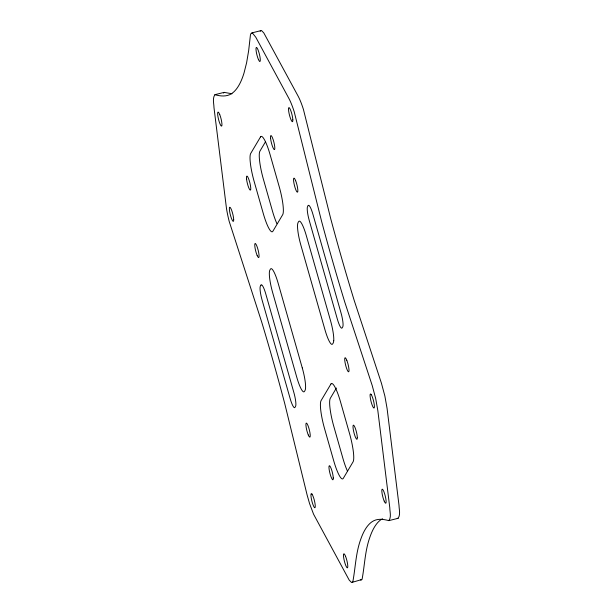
<?xml version="1.0" encoding="UTF-8"?>
<svg xmlns="http://www.w3.org/2000/svg" width="613" height="613" viewBox="0 0 613 613"><rect width="100%" height="100%" fill="white"/><g stroke="black" fill="none" stroke-linecap="round" stroke-linejoin="round"><path stroke-width="0.92" d="M265.536 141.703L259.935 151.143A24.16 4.299 75.9 0 0 259.376 158.552L259.674 161.495A24.16 4.299 75.9 0 0 263.383 179.188L272.509 211.224A24.16 4.299 75.9 0 0 276.93 223.684M336.399 388.037L330.33 398.266A24.16 4.299 75.9 0 0 333.779 426.311L342.905 458.348A24.16 4.299 75.9 0 0 346.199 468.171L347.326 470.807M231.975 93.766L224.151 92.371L214.925 94.686C212.236 98.318 213.937 103.528 213.998 107.719L226.481 208.466A28.987 5.157 75.9 0 0 229.155 221.27L261.659 321.94A437.123 77.713 75.9 0 1 284.823 403.906L307.159 495.158L309.588 503.633L313.58 514.223L349.195 580.082L351.31 582.266L352.153 582.35L362.053 579.446C364.704 565.401 364.973 550.673 369.945 537.034A437.123 77.713 75.9 0 1 381.163 519.525L382.65 518.828M223.5 93.038L224.151 92.371M352.153 582.35L352.827 581.76C355.479 567.715 355.747 552.987 360.72 539.348A437.123 77.713 75.9 0 1 371.938 521.839C377.018 518.207 383.255 519.134 388.849 520.629C391.63 517.065 389.761 511.725 389.776 507.595L377.846 410.71L375.662 398.412L372.214 385.531L344.935 302.607A437.13 77.713 75.9 0 1 321.519 221.063L294.186 111.673A28.987 5.157 75.9 0 0 288.907 98.478L255.805 37.27L252.464 33.048L250.978 33.523L250.456 34.803L248.656 50.657L246.61 62.741L244.051 72.893A437.13 77.713 75.9 0 1 233.369 92.279C228.243 97.007 221.078 96.486 214.925 94.686M388.849 520.629L398.075 518.314C400.764 514.682 399.063 509.472 399.002 505.281L387.071 408.396L384.887 396.098L381.439 383.225L354.161 300.293A437.13 77.713 75.9 0 1 330.744 218.749L303.412 109.367A28.987 5.157 75.9 0 0 298.133 96.164L263.805 32.918L261.69 30.734L260.847 30.65L251.621 32.964M260.847 30.65L260.173 31.24M397.247 518.307L398.075 518.314M360.536 579.952L361.379 580.036M233.683 219.538L233.676 220.259A7.249 1.287 75.9 0 1 233.063 221.285L232.787 221.048A7.249 1.287 75.9 0 1 229.569 211.102A7.249 1.287 75.9 0 1 230.986 208.719A7.249 1.287 75.9 0 1 233.683 219.538M292.83 119.864L292.822 120.585A7.249 1.287 75.9 0 1 292.209 121.619L291.934 121.382A7.249 1.287 75.9 0 1 288.715 111.436A7.249 1.287 75.9 0 1 290.125 109.053A7.249 1.287 75.9 0 1 292.83 119.864M333.273 477.964L333.265 478.684A7.249 1.287 75.9 0 1 332.652 479.718L332.376 479.473A7.249 1.287 75.9 0 1 329.158 469.535A7.249 1.287 75.9 0 1 330.568 467.152A7.249 1.287 75.9 0 1 333.273 477.964M357.318 437.437L357.31 438.157A7.249 1.287 75.9 0 1 356.697 439.192L356.421 438.954A7.249 1.287 75.9 0 1 353.203 429.008A7.249 1.287 75.9 0 1 354.62 426.625A7.249 1.287 75.9 0 1 357.318 437.437M333.74 340.713L333.556 342.008A50.082 8.904 75.9 0 1 332.177 344.337A19.325 3.433 75.9 0 1 324.959 329.74L300.83 245.047A19.325 3.433 75.9 0 1 297.749 223.484A50.082 8.904 75.9 0 1 299.129 221.155L299.696 221.201A19.325 3.433 75.9 0 1 306.347 235.752L330.468 320.446A19.325 3.433 75.9 0 1 333.74 340.713M260.51 136.937L250.709 153.457A24.16 4.299 75.9 0 0 250.15 160.859L250.449 163.809A24.16 4.299 75.9 0 0 254.165 181.502L263.284 213.539A24.16 4.299 75.9 0 0 272.869 231.254L282.67 214.734A24.16 4.299 75.9 0 0 279.221 186.689L270.095 154.652A24.16 4.299 75.9 0 0 264.586 139.986L263.559 138.27A24.16 4.299 75.9 0 0 260.51 136.937M260.992 285.083L260.379 286.118A12.076 2.145 75.9 0 0 262.111 300.14L290.148 398.565A12.076 2.145 75.9 0 0 294.937 407.423L295.55 406.388A12.076 2.145 75.9 0 0 293.819 392.366L265.789 293.941A12.076 2.145 75.9 0 0 260.992 285.083M308.178 205.57L307.565 206.604A12.076 2.145 75.9 0 0 309.297 220.626L337.326 319.051A12.076 2.145 75.9 0 0 342.123 327.909L342.736 326.875A12.076 2.145 75.9 0 0 341.004 312.852L312.967 214.435A12.076 2.145 75.9 0 0 308.178 205.57M330.905 384.06L321.105 400.58A24.16 4.299 75.9 0 0 324.553 428.625L333.679 460.662A24.16 4.299 75.9 0 0 336.974 470.485L338.1 473.121A24.16 4.299 75.9 0 0 343.265 478.378L353.065 461.857A24.16 4.291 75.9 0 0 352.858 448.249L352.237 444.762A24.16 4.291 75.9 0 0 349.617 433.812L340.491 401.776A24.16 4.299 75.9 0 0 330.905 384.06M371.141 394.458L370.85 394.121A7.249 1.287 75.9 0 0 370.091 395.393L370.114 396.19A7.249 1.287 75.9 0 0 372.85 406.71A7.249 1.287 75.9 0 0 374.229 404.388A7.249 1.287 75.9 0 0 371.141 394.458M312.002 494.124L311.703 493.787A7.249 1.287 75.9 0 0 310.944 495.066L310.967 495.863A7.249 1.287 75.9 0 0 313.703 506.384A7.249 1.287 75.9 0 0 315.09 504.055A7.249 1.287 75.9 0 0 312.002 494.124M295.642 180.712L295.274 179.854A7.249 1.287 75.9 0 0 293.65 181.302A7.249 1.287 75.9 0 0 296.646 191.494A7.249 1.287 75.9 0 0 297.504 187.463L297.282 186.306A7.249 1.287 75.9 0 0 295.642 180.712M346.797 360.306L346.437 359.448A7.249 1.287 75.9 0 0 344.812 360.896A7.249 1.287 75.9 0 0 347.801 371.095A7.249 1.287 75.9 0 0 348.667 367.057L348.437 365.9A7.249 1.287 75.9 0 0 346.797 360.306M219.745 114.639L219.377 113.788A7.249 1.287 75.9 0 0 217.753 115.229A7.249 1.287 75.9 0 0 220.749 125.427A7.249 1.287 75.9 0 0 221.607 121.389L221.385 120.232A7.249 1.287 75.9 0 0 219.745 114.639M345.563 556.351L345.203 555.493A7.249 1.287 75.9 0 0 343.579 556.933A7.249 1.287 75.9 0 0 346.567 567.132A7.249 1.287 75.9 0 0 347.433 563.102L347.211 561.945A7.249 1.287 75.9 0 0 345.563 556.351M258.395 59.407L258.027 58.488A7.249 1.287 75.9 0 1 256.449 52.787L256.249 51.653A7.249 1.287 75.9 0 1 257.376 48.465A7.249 1.287 75.9 0 1 260.249 58.856A7.249 1.287 75.9 0 1 258.395 59.407M384.213 501.12L383.853 500.2A7.249 1.287 75.9 0 1 382.274 494.492L382.075 493.365A7.249 1.287 75.9 0 1 383.194 490.17A7.249 1.287 75.9 0 1 386.075 500.568A7.249 1.287 75.9 0 1 384.213 501.12M257.161 255.452L256.793 254.533A7.249 1.287 75.9 0 1 255.215 248.824L255.016 247.698A7.249 1.287 75.9 0 1 256.142 244.503A7.249 1.287 75.9 0 1 259.015 254.901A7.249 1.287 75.9 0 1 257.161 255.452M308.324 435.046L307.956 434.127A7.249 1.287 75.9 0 1 306.377 428.426L306.178 427.292A7.249 1.287 75.9 0 1 307.305 424.104A7.249 1.287 75.9 0 1 310.178 434.494A7.249 1.287 75.9 0 1 308.324 435.046M302.286 367.946L278.156 283.252A19.325 3.433 75.9 0 0 270.938 268.663A50.082 8.904 75.9 0 0 269.881 270.111A19.325 3.433 75.9 0 0 272.647 292.547L296.769 377.24A19.325 3.433 75.9 0 0 304.431 391.416A50.082 8.904 75.9 0 0 305.366 389.508A19.325 3.433 75.9 0 0 302.286 367.946M246.533 178.896A7.249 1.287 75.9 0 0 250.15 190.099A7.249 1.287 75.9 0 0 249.162 180.329A7.249 1.287 75.9 0 0 246.533 178.896M270.578 138.377A7.249 1.287 75.9 0 0 274.203 149.572A7.249 1.287 75.9 0 0 273.206 139.802A7.249 1.287 75.9 0 0 270.578 138.377"/></g></svg>
